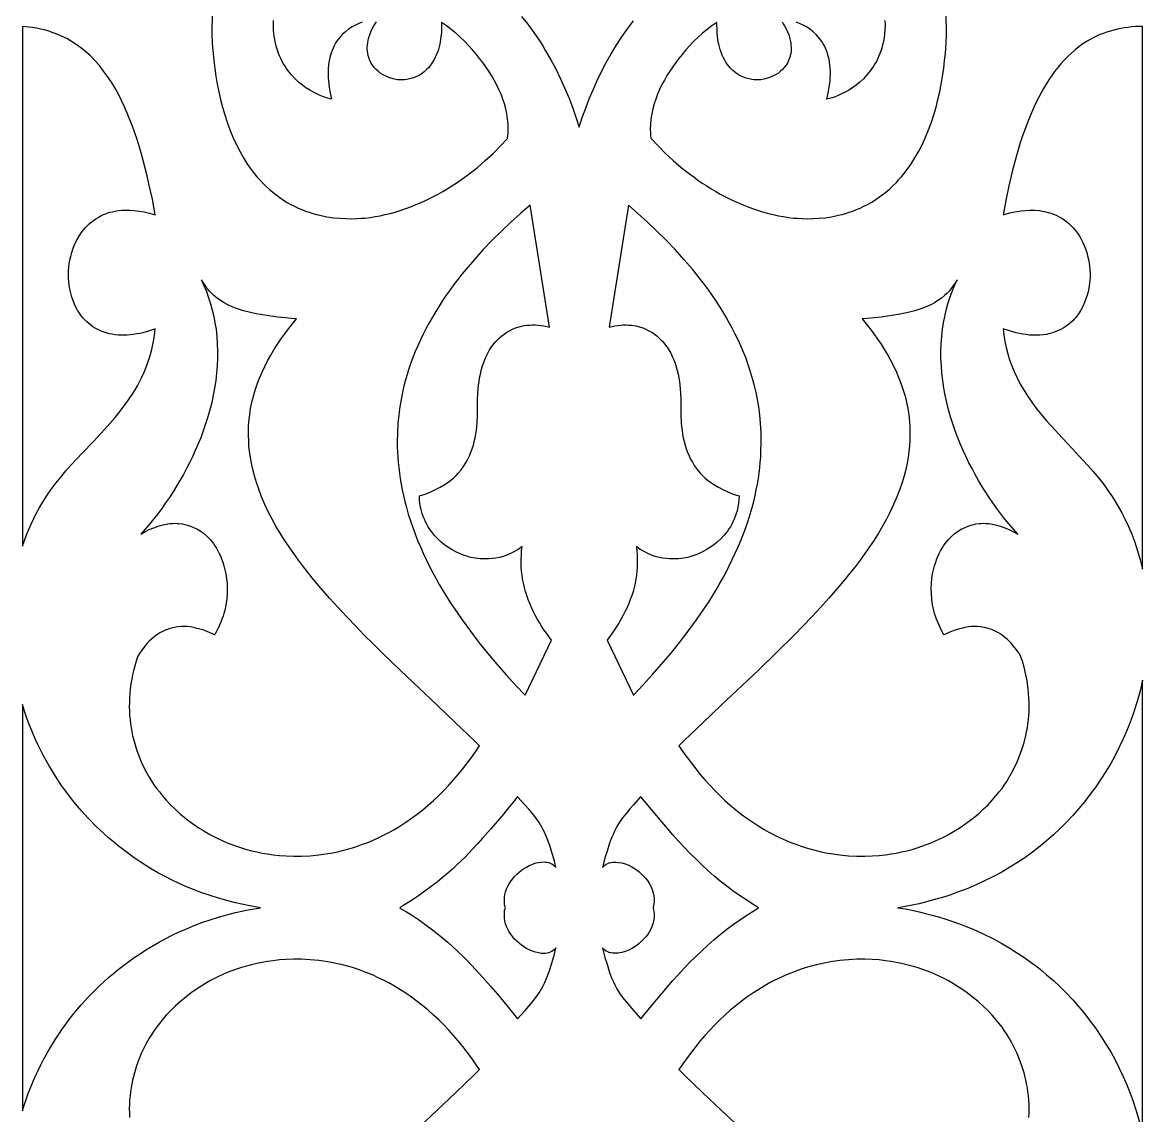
# Model space of a CAD drawing. Extents: x -395 to 395, y -1225 to 1225.
# Drawn here: x 145 to 265, y -365.8 to -248.6 of the extents above; entities that cross this region are included whole.
import ezdxf

# ---------------------------------------------------------------- set-up
doc = ezdxf.new("R2010")
doc.units = 0
doc.layers.add('LAYER_1', color=18, linetype='CONTINUOUS')

msp = doc.modelspace()

# ---------------------------------------------------------------- linework, layer by layer
at = {"layer": 'LAYER_1'}
for points in [[(165.34, -247.73), (165.31, -249.71), (165.31, -250.03), (165.34, -250.77), (165.38, -251.31), (165.44, -251.96), (165.51, -252.71), (165.62, -253.56), (165.73, -254.39), (165.87, -255.22), (166.04, -256.05), (166.22, -256.87), (166.43, -257.7), (166.67, -258.52), (166.93, -259.32), (167.22, -260.12), (167.54, -260.9), (167.9, -261.67), (168.28, -262.42), (168.69, -263.14), (169.13, -263.84), (169.61, -264.51), (169.87, -264.84), (170.13, -265.15), (170.4, -265.46), (170.68, -265.76), (171.05, -266.13), (171.43, -266.48), (171.81, -266.81), (172.2, -267.11), (172.59, -267.39), (172.98, -267.66), (173.37, -267.9), (173.77, -268.12), (174.16, -268.32), (174.55, -268.51), (174.95, -268.68), (175.34, -268.83), (175.73, -268.97), (176.12, -269.09), (176.5, -269.2), (176.87, -269.29), (177.61, -269.44), (178.32, -269.55), (179, -269.61), (179.64, -269.65), (180.24, -269.66), (180.79, -269.64), (181.28, -269.61), (181.71, -269.58), (182.25, -269.51), (182.79, -269.43), (183.32, -269.33), (183.86, -269.22), (184.39, -269.09), (184.92, -268.94), (185.45, -268.78), (185.97, -268.61), (186.5, -268.42), (187.01, -268.22), (187.53, -268), (188.04, -267.77), (188.54, -267.53), (189.04, -267.27), (189.54, -267.01), (190.03, -266.73), (190.52, -266.44), (190.99, -266.14), (191.47, -265.83), (191.94, -265.51), (192.85, -264.85), (193.74, -264.15), (194.59, -263.41), (195.42, -262.65), (196.21, -261.86), (196.96, -261.05), (196.98, -260.98), (197, -260.78), (197.03, -260.48), (197.04, -260.06), (197.03, -259.51), (196.98, -258.97), (196.9, -258.43), (196.78, -257.89), (196.64, -257.36), (196.46, -256.83), (196.27, -256.31), (196.04, -255.8), (195.8, -255.29), (195.53, -254.8), (195.25, -254.31), (194.95, -253.83), (194.64, -253.37), (194.32, -252.91), (193.98, -252.48), (193.64, -252.05), (193.23, -251.57), (192.8, -251.1), (192.36, -250.64), (191.9, -250.2), (191.43, -249.78), (190.94, -249.37), (190.43, -249), (189.91, -248.64), (189.89, -249.3), (189.88, -249.71), (189.84, -250.18), (189.77, -250.69), (189.72, -250.96), (189.65, -251.24), (189.56, -251.52), (189.46, -251.82), (189.34, -252.12), (189.19, -252.43), (189.06, -252.67), (188.93, -252.89), (188.79, -253.1), (188.65, -253.29), (188.5, -253.47), (188.34, -253.63), (188.03, -253.91), (187.71, -254.15), (187.39, -254.34), (187.07, -254.48), (186.75, -254.59), (186.46, -254.67), (186.18, -254.73), (185.92, -254.76), (185.7, -254.77), (185.36, -254.77), (185.19, -254.76), (184.87, -254.7), (184.48, -254.6), (184.26, -254.52), (184.03, -254.43), (183.79, -254.32), (183.56, -254.19), (183.33, -254.04), (183.1, -253.86), (182.88, -253.66), (182.68, -253.44), (182.49, -253.19), (182.33, -252.91), (182.18, -252.61), (182.07, -252.27), (182.04, -252.17), (182, -251.97), (181.96, -251.66), (181.95, -251.47), (181.95, -251.26), (181.97, -251.04), (182, -250.79), (182.05, -250.52), (182.12, -250.24), (182.21, -249.94), (182.33, -249.63), (182.48, -249.3), (182.66, -248.97), (182.92, -248.57)], [(198.47, -247.99), (199.13, -248.81), (199.78, -249.7), (200.42, -250.64), (200.74, -251.14), (201.05, -251.66), (201.6, -252.62), (202.13, -253.61), (202.62, -254.61), (203.08, -255.63), (203.52, -256.67), (203.92, -257.71), (204.3, -258.77), (204.65, -259.83), (204.65, -259.83), (204.98, -258.82), (205.34, -257.82), (205.73, -256.82), (206.14, -255.83), (206.58, -254.85), (207.05, -253.88), (207.55, -252.93), (208.07, -251.99), (208.62, -251.08), (209.21, -250.18), (209.82, -249.31), (210.45, -248.46)], [(226.38, -248.57), (226.51, -248.77), (226.64, -248.97), (226.82, -249.3), (226.97, -249.63), (227.09, -249.94), (227.19, -250.24), (227.26, -250.52), (227.3, -250.79), (227.33, -251.04), (227.35, -251.26), (227.34, -251.66), (227.31, -251.97), (227.26, -252.17), (227.24, -252.27), (227.12, -252.61), (226.98, -252.91), (226.81, -253.19), (226.62, -253.44), (226.42, -253.66), (226.2, -253.86), (225.98, -254.04), (225.74, -254.19), (225.51, -254.32), (225.28, -254.43), (225.05, -254.52), (224.83, -254.6), (224.43, -254.7), (224.11, -254.76), (223.95, -254.77), (223.61, -254.77), (223.38, -254.76), (223.13, -254.73), (222.85, -254.67), (222.55, -254.59), (222.24, -254.48), (221.92, -254.34), (221.59, -254.15), (221.27, -253.91), (221.11, -253.78), (220.96, -253.63), (220.81, -253.47), (220.66, -253.29), (220.51, -253.1), (220.37, -252.89), (220.24, -252.67), (220.11, -252.43), (219.97, -252.12), (219.84, -251.82), (219.74, -251.52), (219.66, -251.24), (219.59, -250.96), (219.53, -250.69), (219.46, -250.18), (219.42, -249.71), (219.41, -249.3), (219.4, -248.94), (219.39, -248.64), (218.87, -249), (218.36, -249.37), (217.87, -249.78), (217.4, -250.2), (216.94, -250.64), (216.5, -251.1), (216.07, -251.57), (215.66, -252.05), (215.32, -252.48), (214.99, -252.91), (214.66, -253.37), (214.35, -253.83), (214.05, -254.31), (213.77, -254.8), (213.51, -255.29), (213.26, -255.8), (213.04, -256.31), (212.84, -256.83), (212.67, -257.36), (212.52, -257.89), (212.41, -258.43), (212.32, -258.97), (212.28, -259.51), (212.26, -260.06), (212.28, -260.48), (212.3, -260.78), (212.32, -260.98), (212.34, -261.05), (213.1, -261.86), (213.89, -262.65), (214.71, -263.41), (215.57, -264.15), (216.45, -264.85), (216.91, -265.18), (217.37, -265.51), (217.83, -265.83), (218.31, -266.14), (218.79, -266.44), (219.27, -266.73), (219.76, -267.01), (220.26, -267.27), (220.76, -267.53), (221.27, -267.77), (221.78, -268), (222.29, -268.22), (222.81, -268.42), (223.33, -268.61), (223.85, -268.78), (224.38, -268.94), (224.91, -269.09), (225.44, -269.22), (225.98, -269.33), (226.52, -269.43), (227.05, -269.51), (227.59, -269.58), (228.02, -269.61), (228.52, -269.64), (229.06, -269.66), (229.66, -269.65), (230.3, -269.61), (230.98, -269.55), (231.69, -269.44), (232.43, -269.29), (232.81, -269.2), (233.19, -269.09), (233.57, -268.97), (233.96, -268.83), (234.35, -268.68), (234.75, -268.51), (235.14, -268.32), (235.54, -268.12), (235.93, -267.9), (236.33, -267.66), (236.72, -267.39), (237.11, -267.11), (237.49, -266.81), (237.88, -266.48), (238.25, -266.13), (238.63, -265.76), (238.9, -265.46), (239.17, -265.15), (239.44, -264.84), (239.69, -264.51), (240.17, -263.84), (240.61, -263.14), (241.03, -262.42), (241.41, -261.67), (241.76, -260.9), (242.08, -260.12), (242.37, -259.32), (242.63, -258.52), (242.87, -257.7), (243.08, -256.87), (243.27, -256.05), (243.43, -255.22), (243.57, -254.39), (243.69, -253.56), (243.79, -252.71), (243.87, -251.96), (243.96, -250.77), (243.99, -250.03), (243.99, -249.71), (243.96, -247.73)], [(181.41, -248.59), (181.05, -248.73), (180.68, -248.91), (180.31, -249.11), (179.95, -249.35), (179.6, -249.62), (179.26, -249.93), (179.1, -250.1), (178.95, -250.29), (178.8, -250.48), (178.66, -250.68), (178.52, -250.9), (178.4, -251.13), (178.28, -251.37), (178.17, -251.62), (178.06, -251.93), (177.97, -252.24), (177.9, -252.56), (177.84, -252.89), (177.79, -253.21), (177.76, -253.54), (177.75, -253.88), (177.75, -254.21), (177.76, -254.55), (177.78, -254.88), (177.86, -255.55), (177.97, -256.21), (178.12, -256.86), (177.57, -256.69), (177.25, -256.58), (176.91, -256.45), (176.54, -256.28), (176.17, -256.1), (175.78, -255.88), (175.38, -255.62), (174.99, -255.34), (174.59, -255.02), (174.21, -254.66), (173.83, -254.25), (173.47, -253.81), (173.3, -253.57), (173.14, -253.32), (172.98, -253.06), (172.83, -252.79), (172.68, -252.5), (172.55, -252.2), (172.45, -251.96), (172.35, -251.69), (172.25, -251.38), (172.15, -251.03), (172.07, -250.66), (172, -250.26), (171.94, -249.83), (171.9, -249.38), (171.89, -248.91), (171.91, -248.42)], [(237.39, -248.42), (237.41, -248.91), (237.4, -249.38), (237.36, -249.83), (237.31, -250.26), (237.23, -250.66), (237.15, -251.03), (237.05, -251.38), (236.95, -251.69), (236.76, -252.2), (236.62, -252.5), (236.48, -252.79), (236.32, -253.06), (236.16, -253.32), (235.83, -253.81), (235.47, -254.25), (235.1, -254.66), (234.71, -255.02), (234.32, -255.34), (233.92, -255.62), (233.53, -255.88), (233.14, -256.1), (232.76, -256.28), (232.4, -256.45), (232.05, -256.58), (231.73, -256.69), (231.18, -256.86), (231.33, -256.21), (231.44, -255.55), (231.52, -254.88), (231.54, -254.55), (231.55, -254.21), (231.55, -253.88), (231.54, -253.54), (231.51, -253.21), (231.47, -252.89), (231.41, -252.56), (231.33, -252.24), (231.24, -251.93), (231.13, -251.62), (231.02, -251.37), (230.91, -251.13), (230.78, -250.9), (230.65, -250.68), (230.5, -250.48), (230.36, -250.29), (230.04, -249.93), (229.7, -249.62), (229.35, -249.35), (228.99, -249.11), (228.63, -248.91), (228.26, -248.73), (227.9, -248.59)], [(265, -367.88), (265, -343.49), (265, -319.11), (264.73, -320.25), (264.42, -321.38), (264.07, -322.5), (263.88, -323.05), (263.68, -323.6), (263.32, -324.51), (262.93, -325.41), (262.5, -326.3), (262.05, -327.18), (261.58, -328.04), (261.07, -328.89), (260.54, -329.72), (259.98, -330.54), (259.4, -331.33), (258.8, -332.11), (258.17, -332.87), (257.52, -333.61), (256.85, -334.32), (256.16, -335.01), (255.45, -335.68), (254.72, -336.32), (254.23, -336.73), (253.67, -337.17), (253.05, -337.64), (252.37, -338.13), (251.61, -338.64), (250.79, -339.15), (249.91, -339.67), (248.95, -340.18), (247.93, -340.69), (247.39, -340.94), (246.84, -341.18), (246.27, -341.42), (245.68, -341.65), (245.07, -341.88), (244.44, -342.1), (243.8, -342.31), (243.14, -342.51), (242.46, -342.7), (241.76, -342.89), (241.05, -343.06), (240.31, -343.21), (239.56, -343.36), (238.79, -343.49), (239.56, -343.63), (240.31, -343.77), (241.05, -343.93), (241.76, -344.1), (242.46, -344.28), (243.14, -344.47), (243.8, -344.68), (244.44, -344.89), (245.07, -345.11), (245.68, -345.33), (246.27, -345.56), (246.84, -345.8), (247.93, -346.29), (248.95, -346.8), (249.91, -347.32), (250.79, -347.83), (251.61, -348.35), (252.37, -348.85), (253.05, -349.35), (253.67, -349.81), (254.23, -350.26), (254.72, -350.67), (255.45, -351.31), (256.16, -351.97), (256.85, -352.66), (257.52, -353.38), (258.17, -354.11), (258.8, -354.87), (259.4, -355.65), (259.98, -356.45), (260.54, -357.27), (261.07, -358.1), (261.58, -358.95), (262.05, -359.81), (262.5, -360.69), (262.93, -361.58), (263.32, -362.47), (263.68, -363.38), (263.88, -363.93), (264.07, -364.49), (264.42, -365.61), (264.73, -366.74)], [(185.5, -368.91), (189.44, -365.18), (191.41, -363.32), (193.36, -361.44), (193.98, -360.84), (193.55, -360.21), (193.1, -359.59), (192.65, -358.97), (192.17, -358.37), (191.69, -357.77), (191.19, -357.19), (190.67, -356.62), (190.14, -356.06), (189.6, -355.52), (189.04, -355), (188.47, -354.49), (187.89, -354), (187.29, -353.53), (186.68, -353.08), (186.06, -352.64), (185.42, -352.24), (184.85, -351.89), (184.27, -351.56), (183.69, -351.26), (183.12, -350.99), (182.56, -350.73), (182, -350.5), (181.44, -350.28), (180.89, -350.09), (180.35, -349.91), (179.81, -349.76), (179.28, -349.62), (178.76, -349.5), (178.24, -349.39), (177.73, -349.3), (177.24, -349.22), (176.75, -349.16), (175.81, -349.07), (174.91, -349.02), (174.06, -349.01), (173.27, -349.04), (172.53, -349.09), (171.85, -349.17), (171.24, -349.25), (170.7, -349.35), (170.11, -349.47), (169.55, -349.6), (169, -349.75), (168.47, -349.91), (167.95, -350.08), (167.44, -350.26), (166.95, -350.45), (166.48, -350.66), (166.02, -350.87), (165.58, -351.09), (165.15, -351.31), (164.73, -351.54), (163.95, -352.03), (163.22, -352.52), (162.55, -353.03), (161.93, -353.54), (161.37, -354.04), (160.87, -354.54), (160.41, -355.02), (160.01, -355.47), (159.67, -355.9), (159.37, -356.29), (159.12, -356.64), (158.86, -357.03), (158.58, -357.48), (158.3, -357.98), (158.02, -358.53), (157.74, -359.12), (157.47, -359.76), (157.22, -360.45), (157, -361.19), (156.8, -361.96), (156.72, -362.37), (156.65, -362.78), (156.58, -363.21), (156.53, -363.64), (156.49, -364.09), (156.47, -364.54), (156.45, -365.01), (156.46, -365.48), (156.48, -365.97)], [(252.83, -365.97), (252.85, -365.48), (252.85, -365.01), (252.84, -364.54), (252.81, -364.09), (252.77, -363.64), (252.72, -363.21), (252.66, -362.78), (252.58, -362.37), (252.5, -361.96), (252.31, -361.19), (252.08, -360.45), (251.83, -359.76), (251.57, -359.12), (251.29, -358.53), (251, -357.98), (250.72, -357.48), (250.44, -357.03), (250.18, -356.64), (249.94, -356.29), (249.64, -355.9), (249.29, -355.47), (248.89, -355.02), (248.44, -354.54), (247.93, -354.04), (247.37, -353.54), (246.75, -353.03), (246.08, -352.52), (245.35, -352.03), (244.97, -351.78), (244.57, -351.54), (244.15, -351.31), (243.73, -351.09), (243.28, -350.87), (242.82, -350.66), (242.35, -350.45), (241.86, -350.26), (241.36, -350.08), (240.84, -349.91), (240.3, -349.75), (239.75, -349.6), (239.19, -349.47), (238.61, -349.35), (238.07, -349.25), (237.45, -349.17), (236.78, -349.09), (236.04, -349.04), (235.24, -349.01), (234.39, -349.02), (233.49, -349.07), (232.55, -349.16), (232.07, -349.22), (231.57, -349.3), (231.06, -349.39), (230.55, -349.5), (230.03, -349.62), (229.49, -349.76), (228.96, -349.91), (228.41, -350.09), (227.86, -350.28), (227.31, -350.5), (226.74, -350.73), (226.18, -350.99), (225.61, -351.26), (225.04, -351.56), (224.46, -351.89), (223.88, -352.24), (223.24, -352.64), (222.62, -353.08), (222.01, -353.53), (221.42, -354), (220.83, -354.49), (220.26, -355), (219.71, -355.52), (219.16, -356.06), (218.63, -356.62), (218.12, -357.19), (217.62, -357.77), (217.13, -358.37), (216.66, -358.97), (216.2, -359.59), (215.76, -360.21), (215.33, -360.84), (215.94, -361.44), (217.89, -363.32), (219.86, -365.18), (221.84, -367.05)]]:
    msp.add_lwpolyline(points, dxfattribs=at)
for points in [[(145.21, -304.15), (145.44, -303.55), (145.68, -302.96), (145.93, -302.38), (146.21, -301.8), (146.49, -301.24), (146.79, -300.68), (147.11, -300.13), (147.57, -299.4), (148.06, -298.7), (148.57, -298.01), (149.11, -297.34), (149.67, -296.68), (150.24, -296.04), (151.41, -294.77), (152.6, -293.52), (153.78, -292.25), (154.36, -291.61), (154.92, -290.95), (155.46, -290.28), (155.99, -289.6), (156.38, -289.05), (156.83, -288.38), (157.07, -287.99), (157.32, -287.57), (157.56, -287.12), (157.81, -286.63), (158.04, -286.11), (158.27, -285.55), (158.48, -284.96), (158.68, -284.33), (158.86, -283.66), (159.01, -282.96), (159.14, -282.22), (159.24, -281.45), (159.04, -281.52), (158.52, -281.7), (157.89, -281.88), (157.57, -281.95), (157.24, -282.01), (156.91, -282.06), (156.58, -282.1), (156.24, -282.13), (155.91, -282.14), (155.58, -282.14), (155.25, -282.12), (154.92, -282.09), (154.6, -282.04), (154.28, -281.98), (153.96, -281.89), (153.66, -281.79), (153.36, -281.67), (153.07, -281.53), (152.81, -281.38), (152.56, -281.23), (152.32, -281.06), (152.1, -280.88), (151.89, -280.69), (151.69, -280.5), (151.51, -280.3), (151.34, -280.09), (151.19, -279.88), (150.91, -279.44), (150.67, -278.99), (150.47, -278.53), (150.31, -278.08), (150.19, -277.63), (150.09, -277.2), (150.02, -276.78), (149.97, -276.4), (149.94, -276.04), (149.93, -275.46), (149.94, -275.18), (149.97, -274.86), (150.02, -274.5), (150.08, -274.11), (150.18, -273.7), (150.29, -273.26), (150.44, -272.81), (150.63, -272.36), (150.85, -271.9), (151.11, -271.45), (151.25, -271.23), (151.41, -271.02), (151.58, -270.8), (151.76, -270.6), (151.96, -270.39), (152.16, -270.2), (152.38, -270.01), (152.61, -269.84), (152.86, -269.67), (153.12, -269.51), (153.4, -269.36), (153.69, -269.22), (153.84, -269.16), (154.16, -269.04), (154.38, -268.97), (154.64, -268.91), (154.94, -268.85), (155.27, -268.79), (155.65, -268.75), (156.06, -268.73), (156.5, -268.74), (156.98, -268.77), (157.5, -268.83), (158.05, -268.93), (158.63, -269.07), (159.24, -269.25), (159.24, -269.25), (158.92, -267.57), (158.56, -265.9), (158.37, -265.07), (158.16, -264.24), (157.94, -263.41), (157.71, -262.59), (157.5, -261.88), (157.28, -261.17), (157.04, -260.46), (156.79, -259.75), (156.52, -259.05), (156.24, -258.35), (155.94, -257.66), (155.62, -256.99), (155.28, -256.32), (154.92, -255.67), (154.54, -255.04), (154.13, -254.42), (153.7, -253.83), (153.25, -253.25), (152.76, -252.71), (152.25, -252.18), (151.76, -251.73), (151.27, -251.33), (150.77, -250.97), (150.27, -250.65), (149.77, -250.36), (149.27, -250.12), (148.79, -249.9), (148.3, -249.72), (147.83, -249.56), (147.37, -249.43), (146.93, -249.33), (146.5, -249.24), (146.09, -249.17), (145.7, -249.13), (145, -249.07), (145, -304.75)], [(265, -249.04), (264.61, -249.05), (264.23, -249.07), (263.84, -249.1), (263.45, -249.15), (263.06, -249.2), (262.68, -249.27), (262.3, -249.35), (261.91, -249.44), (261.54, -249.54), (261.16, -249.66), (260.79, -249.79), (260.43, -249.93), (260.07, -250.09), (259.72, -250.26), (259.38, -250.44), (259.05, -250.63), (258.61, -250.92), (258.18, -251.22), (257.77, -251.55), (257.37, -251.9), (256.98, -252.27), (256.61, -252.65), (256.25, -253.05), (255.91, -253.46), (255.58, -253.89), (255.26, -254.32), (254.96, -254.77), (254.67, -255.23), (254.39, -255.69), (254.13, -256.16), (253.87, -256.63), (253.64, -257.11), (253.3, -257.82), (252.99, -258.55), (252.69, -259.28), (252.41, -260.02), (252.15, -260.77), (251.9, -261.52), (251.67, -262.28), (251.45, -263.04), (251.24, -263.81), (251.04, -264.58), (250.68, -266.13), (250.36, -267.69), (250.07, -269.25), (250.17, -269.22), (250.77, -269.04), (251.13, -268.96), (251.54, -268.88), (251.97, -268.81), (252.44, -268.76), (252.93, -268.74), (253.44, -268.74), (253.96, -268.79), (254.22, -268.83), (254.49, -268.87), (254.75, -268.94), (255.02, -269.01), (255.29, -269.1), (255.55, -269.2), (255.82, -269.32), (256.08, -269.45), (256.34, -269.6), (256.59, -269.77), (256.84, -269.96), (257.09, -270.16), (257.33, -270.39), (257.56, -270.63), (257.8, -270.91), (258.02, -271.21), (258.23, -271.52), (258.42, -271.85), (258.59, -272.19), (258.75, -272.54), (258.88, -272.9), (259.01, -273.26), (259.11, -273.63), (259.2, -274.01), (259.27, -274.39), (259.32, -274.77), (259.35, -275.15), (259.37, -275.53), (259.37, -275.91), (259.35, -276.28), (259.29, -276.82), (259.23, -277.14), (259.16, -277.49), (259.06, -277.86), (258.93, -278.25), (258.78, -278.64), (258.6, -279.05), (258.38, -279.45), (258.13, -279.84), (257.84, -280.23), (257.68, -280.41), (257.51, -280.59), (257.33, -280.77), (257.13, -280.93), (256.93, -281.09), (256.71, -281.25), (256.49, -281.39), (256.24, -281.52), (255.99, -281.65), (255.72, -281.76), (255.39, -281.88), (255.05, -281.97), (254.7, -282.05), (254.34, -282.1), (253.99, -282.13), (253.62, -282.14), (253.26, -282.14), (252.9, -282.12), (252.53, -282.08), (252.17, -282.03), (251.81, -281.96), (251.45, -281.88), (251.09, -281.79), (250.74, -281.68), (250.07, -281.45), (250.06, -281.45), (250.15, -282.12), (250.26, -282.79), (250.4, -283.46), (250.57, -284.12), (250.76, -284.77), (250.99, -285.41), (251.24, -286.04), (251.52, -286.65), (251.89, -287.37), (252.3, -288.07), (252.73, -288.76), (253.2, -289.42), (253.68, -290.07), (254.19, -290.7), (254.72, -291.32), (255.26, -291.93), (256.37, -293.14), (257.49, -294.33), (258.61, -295.52), (259.16, -296.13), (259.7, -296.74), (260.28, -297.43), (260.6, -297.83), (260.94, -298.28), (261.29, -298.77), (261.66, -299.3), (262.03, -299.88), (262.4, -300.5), (262.77, -301.17), (263.13, -301.89), (263.49, -302.65), (263.83, -303.47), (264.16, -304.33), (264.46, -305.24), (264.75, -306.2), (265, -307.22)], [(201.67, -314.81), (201.13, -314.08), (200.87, -313.71), (200.62, -313.32), (200.38, -312.93), (200.15, -312.54), (199.93, -312.14), (199.73, -311.73), (199.53, -311.31), (199.35, -310.89), (199.18, -310.47), (199.03, -310.04), (198.89, -309.6), (198.77, -309.17), (198.67, -308.72), (198.58, -308.28), (198.52, -307.85), (198.47, -307.41), (198.44, -306.98), (198.43, -306.54), (198.43, -306.1), (198.45, -305.67), (198.48, -305.23), (198.53, -304.8), (198.12, -305.09), (197.71, -305.33), (197.3, -305.54), (196.9, -305.71), (196.5, -305.84), (196.11, -305.95), (195.72, -306.03), (195.35, -306.08), (194.99, -306.11), (194.65, -306.12), (194.33, -306.12), (194.03, -306.1), (193.49, -306.04), (193.05, -305.95), (192.79, -305.88), (192.49, -305.79), (192.16, -305.67), (191.81, -305.53), (191.44, -305.35), (191.05, -305.14), (190.65, -304.9), (190.26, -304.63), (189.87, -304.31), (189.49, -303.96), (189.12, -303.57), (188.95, -303.36), (188.78, -303.14), (188.62, -302.9), (188.47, -302.66), (188.32, -302.4), (188.18, -302.14), (188.06, -301.86), (187.94, -301.57), (187.84, -301.26), (187.75, -300.95), (187.66, -300.56), (187.59, -300.16), (187.55, -299.77), (187.53, -299.37), (188.16, -299.16), (188.74, -298.94), (189.27, -298.69), (189.74, -298.44), (190.17, -298.18), (190.56, -297.92), (190.9, -297.66), (191.2, -297.41), (191.46, -297.16), (191.69, -296.93), (192.03, -296.53), (192.23, -296.24), (192.33, -296.1), (192.54, -295.76), (192.73, -295.41), (192.9, -295.06), (193.05, -294.69), (193.19, -294.31), (193.31, -293.93), (193.41, -293.53), (193.5, -293.14), (193.58, -292.74), (193.64, -292.33), (193.69, -291.93), (193.72, -291.52), (193.76, -290.71), (193.76, -289.9), (193.76, -289.11), (193.79, -288.3), (193.86, -287.5), (193.92, -287.09), (193.98, -286.7), (194.06, -286.3), (194.15, -285.91), (194.26, -285.53), (194.38, -285.15), (194.52, -284.78), (194.68, -284.42), (194.86, -284.06), (195.05, -283.72), (195.26, -283.4), (195.54, -283.03), (195.71, -282.83), (195.9, -282.62), (196.12, -282.42), (196.35, -282.22), (196.6, -282.02), (196.88, -281.83), (197.18, -281.66), (197.5, -281.49), (197.84, -281.35), (198.21, -281.23), (198.6, -281.14), (199.02, -281.08), (199.32, -281.05), (199.63, -281.04), (199.94, -281.04), (200.24, -281.06), (200.55, -281.1), (200.85, -281.14), (201.45, -281.27), (199.4, -268.2), (198.36, -269.09), (197.34, -270.02), (196.33, -270.98), (195.34, -271.96), (194.37, -272.97), (193.43, -274.01), (192.53, -275.07), (192.08, -275.61), (191.65, -276.16), (191.23, -276.72), (190.82, -277.28), (190.41, -277.85), (190.02, -278.43), (189.64, -279.01), (189.28, -279.6), (188.92, -280.19), (188.58, -280.8), (188.25, -281.4), (187.93, -282.02), (187.63, -282.64), (187.35, -283.27), (187.08, -283.9), (186.83, -284.54), (186.59, -285.19), (186.37, -285.84), (186.21, -286.35), (186.04, -286.93), (185.87, -287.57), (185.71, -288.27), (185.56, -289.02), (185.43, -289.83), (185.31, -290.69), (185.23, -291.61), (185.17, -292.58), (185.15, -293.59), (185.16, -294.12), (185.18, -294.65), (185.21, -295.2), (185.25, -295.76), (185.31, -296.33), (185.38, -296.91), (185.47, -297.5), (185.57, -298.1), (185.68, -298.71), (185.82, -299.33), (185.97, -299.96), (186.14, -300.6), (186.34, -301.32), (186.57, -302.03), (186.81, -302.74), (187.07, -303.44), (187.34, -304.13), (187.63, -304.82), (187.93, -305.5), (188.25, -306.18), (188.58, -306.85), (188.93, -307.52), (189.28, -308.18), (189.65, -308.84), (190.03, -309.49), (190.42, -310.13), (190.83, -310.77), (191.24, -311.4), (192.1, -312.65), (192.99, -313.87), (193.91, -315.07), (194.86, -316.25), (195.83, -317.4), (196.82, -318.53), (197.83, -319.63), (198.85, -320.71)], [(211.47, -319.63), (212.48, -318.53), (213.47, -317.4), (214.45, -316.25), (215.4, -315.07), (216.32, -313.87), (217.21, -312.65), (218.06, -311.4), (218.48, -310.77), (218.88, -310.13), (219.27, -309.49), (219.65, -308.84), (220.02, -308.18), (220.38, -307.52), (220.72, -306.85), (221.05, -306.18), (221.37, -305.5), (221.67, -304.82), (221.96, -304.13), (222.23, -303.44), (222.49, -302.74), (222.73, -302.03), (222.96, -301.32), (223.17, -300.6), (223.34, -299.96), (223.49, -299.33), (223.62, -298.71), (223.74, -298.1), (223.84, -297.5), (223.92, -296.91), (223.99, -296.33), (224.05, -295.76), (224.09, -295.2), (224.12, -294.65), (224.15, -293.59), (224.13, -292.58), (224.08, -291.61), (223.99, -290.69), (223.88, -289.83), (223.74, -289.02), (223.59, -288.27), (223.43, -287.57), (223.26, -286.93), (222.94, -285.84), (222.72, -285.19), (222.48, -284.54), (222.22, -283.9), (221.95, -283.27), (221.67, -282.64), (221.37, -282.02), (221.05, -281.4), (220.72, -280.8), (220.38, -280.19), (220.03, -279.6), (219.66, -279.01), (219.28, -278.43), (218.89, -277.85), (218.49, -277.28), (218.07, -276.72), (217.65, -276.16), (216.78, -275.07), (215.87, -274.01), (214.93, -272.97), (213.96, -271.96), (212.97, -270.98), (211.97, -270.02), (210.94, -269.09), (209.91, -268.2), (207.85, -281.27), (208.15, -281.2), (208.45, -281.14), (208.75, -281.1), (209.06, -281.06), (209.37, -281.04), (209.67, -281.04), (209.98, -281.05), (210.29, -281.08), (210.7, -281.14), (211.09, -281.23), (211.46, -281.35), (211.8, -281.49), (212.12, -281.66), (212.42, -281.83), (212.7, -282.02), (212.95, -282.22), (213.19, -282.42), (213.4, -282.62), (213.59, -282.83), (213.76, -283.03), (214.05, -283.4), (214.25, -283.72), (214.45, -284.06), (214.62, -284.42), (214.78, -284.78), (214.92, -285.15), (215.04, -285.53), (215.15, -285.91), (215.24, -286.3), (215.32, -286.7), (215.39, -287.09), (215.44, -287.5), (215.51, -288.3), (215.54, -289.11), (215.54, -289.9), (215.54, -290.71), (215.58, -291.52), (215.62, -291.93), (215.66, -292.33), (215.73, -292.74), (215.8, -293.14), (215.89, -293.53), (216, -293.93), (216.12, -294.31), (216.25, -294.69), (216.41, -295.06), (216.58, -295.41), (216.77, -295.76), (216.98, -296.1), (217.07, -296.24), (217.28, -296.53), (217.43, -296.72), (217.62, -296.93), (217.84, -297.16), (218.1, -297.41), (218.4, -297.66), (218.74, -297.92), (219.13, -298.18), (219.56, -298.44), (220.04, -298.69), (220.57, -298.94), (221.14, -299.16), (221.77, -299.37), (221.75, -299.77), (221.71, -300.16), (221.65, -300.56), (221.56, -300.95), (221.46, -301.26), (221.36, -301.57), (221.24, -301.86), (221.12, -302.14), (220.98, -302.4), (220.84, -302.66), (220.68, -302.9), (220.52, -303.14), (220.18, -303.57), (219.81, -303.96), (219.43, -304.31), (219.04, -304.63), (218.65, -304.9), (218.25, -305.14), (217.87, -305.35), (217.49, -305.53), (217.14, -305.67), (216.81, -305.79), (216.51, -305.88), (216.25, -305.95), (215.82, -306.04), (215.56, -306.07), (215.28, -306.1), (214.97, -306.12), (214.65, -306.12), (214.31, -306.11), (213.95, -306.08), (213.58, -306.03), (213.2, -305.95), (212.8, -305.84), (212.4, -305.71), (212, -305.54), (211.59, -305.33), (211.18, -305.09), (210.77, -304.8), (210.82, -305.23), (210.85, -305.67), (210.87, -306.1), (210.87, -306.54), (210.86, -306.98), (210.83, -307.41), (210.78, -307.85), (210.72, -308.28), (210.63, -308.72), (210.53, -309.17), (210.41, -309.6), (210.27, -310.04), (210.12, -310.47), (209.95, -310.89), (209.77, -311.31), (209.58, -311.73), (209.37, -312.14), (209.15, -312.54), (208.92, -312.93), (208.68, -313.32), (208.17, -314.08), (207.63, -314.81), (210.45, -320.71)], [(174.91, -337.97), (175.81, -337.92), (176.75, -337.83), (177.24, -337.77), (177.73, -337.69), (178.24, -337.6), (178.76, -337.49), (179.28, -337.37), (179.81, -337.23), (180.35, -337.07), (180.89, -336.9), (181.44, -336.7), (182, -336.49), (182.56, -336.26), (183.12, -336), (183.69, -335.72), (184.27, -335.42), (184.85, -335.1), (185.42, -334.75), (186.06, -334.34), (186.68, -333.91), (187.29, -333.46), (187.89, -332.99), (188.47, -332.5), (189.04, -331.99), (189.6, -331.46), (190.14, -330.92), (190.67, -330.37), (191.19, -329.8), (191.69, -329.21), (192.17, -328.62), (192.65, -328.02), (193.1, -327.4), (193.55, -326.78), (193.98, -326.15), (193.36, -325.55), (191.41, -323.67), (189.44, -321.8), (187.46, -319.94), (185.5, -318.07), (183.54, -316.19), (182.58, -315.23), (181.62, -314.27), (180.67, -313.3), (179.74, -312.32), (178.82, -311.33), (177.91, -310.32), (176.76, -309), (176.2, -308.33), (175.65, -307.65), (175.11, -306.96), (174.57, -306.26), (174.06, -305.55), (173.56, -304.83), (173.07, -304.1), (172.61, -303.36), (172.16, -302.6), (171.74, -301.84), (171.34, -301.06), (170.97, -300.27), (170.63, -299.47), (170.31, -298.65), (170.07, -297.92), (169.85, -297.21), (169.68, -296.52), (169.53, -295.85), (169.42, -295.21), (169.33, -294.59), (169.27, -293.99), (169.24, -293.43), (169.22, -292.89), (169.22, -292.38), (169.23, -291.9), (169.26, -291.45), (169.35, -290.64), (169.45, -289.98), (169.58, -289.32), (169.75, -288.66), (169.94, -288.02), (170.16, -287.37), (170.4, -286.74), (170.67, -286.11), (170.96, -285.49), (171.27, -284.88), (171.6, -284.28), (171.95, -283.69), (172.32, -283.11), (172.7, -282.55), (173.1, -281.99), (173.51, -281.45), (173.93, -280.92), (174.36, -280.4), (173.79, -280.34), (173.17, -280.29), (172.31, -280.19), (171.41, -280.07), (170.5, -279.93), (170.04, -279.85), (169.59, -279.75), (169.14, -279.65), (168.7, -279.53), (168.26, -279.39), (167.83, -279.24), (167.41, -279.06), (167, -278.87), (166.61, -278.66), (166.23, -278.42), (165.86, -278.16), (165.51, -277.88), (165.24, -277.62), (165.01, -277.37), (164.81, -277.13), (164.64, -276.9), (164.37, -276.5), (164.17, -276.19), (164.45, -276.83), (164.71, -277.47), (164.94, -278.13), (165.15, -278.79), (165.34, -279.47), (165.49, -280.14), (165.63, -280.83), (165.74, -281.51), (165.83, -282.29), (165.88, -283.07), (165.91, -283.86), (165.9, -284.64), (165.87, -285.43), (165.8, -286.22), (165.71, -287.01), (165.59, -287.8), (165.45, -288.58), (165.28, -289.36), (165.09, -290.13), (164.87, -290.89), (164.63, -291.65), (164.38, -292.39), (164.1, -293.13), (163.8, -293.85), (163.52, -294.51), (163.22, -295.16), (162.9, -295.8), (162.58, -296.44), (162.24, -297.07), (161.88, -297.7), (161.51, -298.31), (161.14, -298.92), (160.74, -299.52), (160.34, -300.12), (159.92, -300.7), (159.49, -301.27), (159.05, -301.84), (158.6, -302.39), (158.14, -302.93), (157.67, -303.46), (157.67, -303.46), (158.12, -303.2), (158.59, -302.97), (159.07, -302.77), (159.56, -302.59), (160.06, -302.46), (160.57, -302.36), (160.83, -302.33), (161.08, -302.31), (161.34, -302.3), (161.59, -302.31), (161.77, -302.32), (162.15, -302.37), (162.4, -302.42), (162.68, -302.49), (162.99, -302.59), (163.32, -302.73), (163.67, -302.9), (164.03, -303.11), (164.39, -303.37), (164.75, -303.68), (164.93, -303.86), (165.11, -304.05), (165.28, -304.25), (165.46, -304.47), (165.62, -304.71), (165.78, -304.96), (165.94, -305.23), (166.09, -305.52), (166.21, -305.79), (166.34, -306.1), (166.47, -306.45), (166.59, -306.84), (166.7, -307.27), (166.79, -307.72), (166.87, -308.21), (166.92, -308.73), (166.94, -309.27), (166.93, -309.83), (166.89, -310.42), (166.8, -311.02), (166.67, -311.63), (166.59, -311.95), (166.49, -312.26), (166.38, -312.58), (166.26, -312.9), (166.12, -313.22), (165.96, -313.55), (165.7, -314.07), (165.62, -314.2), (165.58, -314.24), (165.42, -314.17), (165.04, -313.99), (164.76, -313.88), (164.42, -313.75), (164.02, -313.63), (163.56, -313.52), (163.37, -313.47), (162.96, -313.4), (162.69, -313.37), (162.38, -313.35), (162.03, -313.36), (161.65, -313.39), (161.25, -313.45), (160.83, -313.56), (160.4, -313.71), (160.17, -313.81), (159.95, -313.92), (159.72, -314.04), (159.5, -314.18), (159.27, -314.34), (159.04, -314.52), (158.82, -314.71), (158.59, -314.93), (158.37, -315.16), (158.15, -315.42), (157.79, -315.89), (157.54, -316.25), (157.34, -316.6), (157.18, -317.07), (157, -317.71), (156.9, -318.1), (156.81, -318.52), (156.72, -319), (156.63, -319.51), (156.56, -320.02), (156.51, -320.53), (156.48, -321.02), (156.46, -321.5), (156.45, -321.98), (156.47, -322.44), (156.49, -322.9), (156.53, -323.34), (156.58, -323.78), (156.65, -324.2), (156.72, -324.62), (156.8, -325.02), (157, -325.8), (157.22, -326.53), (157.47, -327.22), (157.74, -327.86), (158.02, -328.46), (158.3, -329.01), (158.58, -329.51), (158.86, -329.95), (159.12, -330.35), (159.37, -330.7), (159.67, -331.09), (160.01, -331.51), (160.41, -331.97), (160.87, -332.45), (161.37, -332.94), (161.93, -333.45), (162.55, -333.96), (163.22, -334.46), (163.95, -334.96), (164.33, -335.2), (164.73, -335.44), (165.15, -335.67), (165.58, -335.9), (166.02, -336.12), (166.48, -336.33), (166.95, -336.53), (167.44, -336.73), (167.95, -336.91), (168.47, -337.08), (169, -337.24), (169.55, -337.39), (170.11, -337.52), (170.7, -337.64), (171.24, -337.73), (171.85, -337.82), (172.53, -337.89), (173.27, -337.95), (174.06, -337.97)], [(236.04, -337.95), (236.78, -337.89), (237.45, -337.82), (238.07, -337.73), (238.61, -337.64), (239.19, -337.52), (239.75, -337.39), (240.3, -337.24), (240.84, -337.08), (241.36, -336.91), (241.86, -336.73), (242.35, -336.53), (242.82, -336.33), (243.28, -336.12), (243.73, -335.9), (244.15, -335.67), (244.57, -335.44), (245.35, -334.96), (246.08, -334.46), (246.75, -333.96), (247.37, -333.45), (247.93, -332.94), (248.44, -332.45), (248.89, -331.97), (249.29, -331.51), (249.64, -331.09), (249.94, -330.7), (250.18, -330.35), (250.44, -329.95), (250.72, -329.51), (251, -329.01), (251.29, -328.46), (251.57, -327.86), (251.83, -327.22), (252.08, -326.53), (252.31, -325.8), (252.5, -325.02), (252.58, -324.62), (252.66, -324.2), (252.72, -323.78), (252.77, -323.34), (252.81, -322.9), (252.84, -322.44), (252.85, -321.98), (252.85, -321.5), (252.83, -321.02), (252.79, -320.53), (252.74, -320.02), (252.67, -319.51), (252.59, -319), (252.5, -318.52), (252.31, -317.71), (252.12, -317.07), (251.96, -316.6), (251.91, -316.49), (251.77, -316.25), (251.52, -315.89), (251.15, -315.42), (250.93, -315.16), (250.71, -314.93), (250.49, -314.71), (250.26, -314.52), (250.03, -314.34), (249.81, -314.18), (249.58, -314.04), (249.35, -313.92), (249.13, -313.81), (248.91, -313.71), (248.47, -313.56), (248.05, -313.45), (247.65, -313.39), (247.27, -313.36), (246.93, -313.35), (246.62, -313.37), (246.34, -313.4), (245.94, -313.47), (245.75, -313.52), (245.28, -313.63), (244.88, -313.75), (244.54, -313.88), (244.26, -313.99), (243.88, -314.17), (243.72, -314.24), (243.69, -314.2), (243.61, -314.07), (243.34, -313.55), (243.19, -313.22), (243.05, -312.9), (242.92, -312.58), (242.81, -312.26), (242.72, -311.95), (242.63, -311.63), (242.5, -311.02), (242.41, -310.42), (242.37, -309.83), (242.36, -309.27), (242.39, -308.73), (242.44, -308.21), (242.51, -307.72), (242.61, -307.27), (242.72, -306.84), (242.84, -306.45), (242.96, -306.1), (243.09, -305.79), (243.21, -305.52), (243.36, -305.23), (243.52, -304.96), (243.68, -304.71), (243.85, -304.47), (244.02, -304.25), (244.19, -304.05), (244.55, -303.68), (244.91, -303.37), (245.27, -303.11), (245.63, -302.9), (245.98, -302.73), (246.31, -302.59), (246.62, -302.49), (246.9, -302.42), (247.15, -302.37), (247.53, -302.32), (247.71, -302.31), (247.96, -302.3), (248.22, -302.31), (248.48, -302.33), (248.73, -302.36), (249.24, -302.46), (249.74, -302.59), (250.23, -302.77), (250.71, -302.97), (251.18, -303.2), (251.63, -303.46), (251.64, -303.46), (251.16, -302.93), (250.7, -302.39), (250.25, -301.84), (249.81, -301.27), (249.38, -300.7), (248.96, -300.12), (248.56, -299.52), (248.17, -298.92), (247.79, -298.31), (247.42, -297.7), (247.07, -297.07), (246.73, -296.44), (246.4, -295.8), (246.09, -295.16), (245.78, -294.51), (245.5, -293.85), (245.2, -293.13), (244.93, -292.39), (244.67, -291.65), (244.43, -290.89), (244.22, -290.13), (244.02, -289.36), (243.86, -288.58), (243.71, -287.8), (243.59, -287.01), (243.5, -286.22), (243.44, -285.43), (243.4, -284.64), (243.4, -283.86), (243.42, -283.07), (243.48, -282.29), (243.57, -281.51), (243.67, -280.83), (243.81, -280.14), (243.97, -279.47), (244.15, -278.79), (244.36, -278.13), (244.6, -277.47), (244.85, -276.83), (245.13, -276.19), (244.94, -276.5), (244.67, -276.9), (244.5, -277.13), (244.3, -277.37), (244.06, -277.62), (243.79, -277.88), (243.44, -278.16), (243.08, -278.42), (242.7, -278.66), (242.3, -278.87), (241.89, -279.06), (241.47, -279.24), (241.04, -279.39), (240.6, -279.53), (240.16, -279.65), (239.71, -279.75), (238.8, -279.93), (237.89, -280.07), (237, -280.19), (235.51, -280.34), (235.11, -280.38), (234.95, -280.4), (235.38, -280.92), (235.8, -281.45), (236.2, -281.99), (236.6, -282.55), (236.98, -283.11), (237.35, -283.69), (237.7, -284.28), (238.03, -284.88), (238.34, -285.49), (238.63, -286.11), (238.9, -286.74), (239.15, -287.37), (239.36, -288.02), (239.56, -288.66), (239.72, -289.32), (239.85, -289.98), (239.96, -290.64), (240, -291.03), (240.04, -291.45), (240.07, -291.9), (240.08, -292.38), (240.08, -292.89), (240.07, -293.43), (240.03, -293.99), (239.97, -294.59), (239.88, -295.21), (239.77, -295.85), (239.63, -296.52), (239.45, -297.21), (239.24, -297.92), (238.99, -298.65), (238.67, -299.47), (238.33, -300.27), (237.96, -301.06), (237.56, -301.84), (237.14, -302.6), (236.7, -303.36), (236.23, -304.1), (235.75, -304.83), (235.25, -305.55), (234.73, -306.26), (234.2, -306.96), (233.65, -307.65), (233.1, -308.33), (232.54, -309), (231.4, -310.32), (230.49, -311.33), (229.56, -312.32), (228.63, -313.3), (227.68, -314.27), (225.76, -316.19), (223.81, -318.07), (219.86, -321.8), (217.89, -323.67), (215.94, -325.55), (215.33, -326.15), (215.76, -326.78), (216.2, -327.4), (216.66, -328.02), (217.13, -328.62), (217.62, -329.21), (218.12, -329.8), (218.63, -330.37), (219.16, -330.92), (219.71, -331.46), (220.26, -331.99), (220.83, -332.5), (221.42, -332.99), (222.01, -333.46), (222.62, -333.91), (223.24, -334.34), (223.88, -334.75), (224.46, -335.1), (225.04, -335.42), (225.61, -335.72), (226.18, -336), (226.74, -336.26), (227.31, -336.49), (227.86, -336.7), (228.41, -336.9), (228.96, -337.07), (229.49, -337.23), (230.03, -337.37), (230.55, -337.49), (231.06, -337.6), (231.57, -337.69), (232.07, -337.77), (232.55, -337.83), (233.49, -337.92), (234.39, -337.97), (235.24, -337.97)], [(145.2, -364.64), (145.41, -364.03), (145.63, -363.41), (145.87, -362.8), (146.12, -362.19), (146.38, -361.59), (146.66, -361), (146.94, -360.41), (147.24, -359.83), (147.55, -359.25), (147.87, -358.69), (148.21, -358.13), (148.55, -357.57), (148.91, -357.03), (149.27, -356.5), (149.65, -355.97), (150.13, -355.33), (150.69, -354.63), (151.34, -353.87), (152.06, -353.08), (152.87, -352.25), (153.31, -351.83), (153.76, -351.4), (154.24, -350.97), (154.75, -350.54), (155.27, -350.11), (155.82, -349.69), (156.39, -349.26), (156.98, -348.84), (157.6, -348.42), (158.24, -348.01), (158.9, -347.6), (159.59, -347.21), (160.3, -346.82), (161.04, -346.45), (161.8, -346.09), (162.58, -345.74), (163.4, -345.41), (164.23, -345.09), (165.1, -344.79), (165.99, -344.52), (166.9, -344.26), (167.84, -344.02), (168.51, -343.87), (169.17, -343.73), (170.51, -343.49), (169.17, -343.25), (168.51, -343.12), (167.84, -342.97), (166.9, -342.73), (165.99, -342.47), (165.1, -342.19), (164.23, -341.89), (163.4, -341.58), (162.58, -341.25), (161.8, -340.9), (161.04, -340.54), (160.3, -340.16), (159.59, -339.78), (158.9, -339.38), (158.24, -338.98), (157.6, -338.57), (156.98, -338.15), (156.39, -337.73), (155.82, -337.3), (155.27, -336.87), (154.75, -336.44), (154.24, -336.01), (153.76, -335.58), (153.31, -335.16), (152.87, -334.74), (152.06, -333.91), (151.34, -333.12), (150.69, -332.36), (150.13, -331.66), (149.65, -331.01), (149.27, -330.49), (148.91, -329.96), (148.55, -329.41), (148.21, -328.86), (147.87, -328.3), (147.55, -327.73), (147.24, -327.16), (146.94, -326.58), (146.66, -325.99), (146.38, -325.39), (146.12, -324.79), (145.87, -324.19), (145.63, -323.58), (145.41, -322.96), (145.2, -322.34), (145, -321.72), (145, -365.27)], [(198.04, -355.39), (198.85, -354.5), (199.25, -354.05), (199.64, -353.59), (200, -353.11), (200.35, -352.62), (200.66, -352.11), (200.8, -351.85), (200.93, -351.58), (201.19, -350.97), (201.49, -350.14), (201.65, -349.64), (201.82, -349.09), (201.99, -348.47), (202.16, -347.8), (202.02, -347.96), (201.86, -348.08), (201.71, -348.18), (201.54, -348.26), (201.38, -348.32), (201.21, -348.36), (201.05, -348.39), (200.88, -348.4), (200.56, -348.39), (200.27, -348.34), (199.84, -348.23), (199.56, -348.13), (199.27, -348.01), (198.99, -347.86), (198.72, -347.69), (198.46, -347.51), (198.2, -347.3), (197.96, -347.08), (197.73, -346.85), (197.52, -346.6), (197.32, -346.34), (197.15, -346.07), (196.99, -345.79), (196.86, -345.5), (196.76, -345.21), (196.69, -344.91), (196.64, -344.61), (196.63, -344.36), (196.63, -344.14), (196.66, -343.8), (196.71, -343.58), (196.74, -343.49), (196.71, -343.4), (196.66, -343.18), (196.64, -343.03), (196.63, -342.84), (196.63, -342.62), (196.64, -342.38), (196.69, -342.07), (196.76, -341.78), (196.86, -341.48), (196.99, -341.19), (197.15, -340.92), (197.32, -340.64), (197.52, -340.39), (197.73, -340.14), (197.96, -339.9), (198.2, -339.68), (198.46, -339.48), (198.72, -339.29), (198.99, -339.13), (199.27, -338.98), (199.56, -338.86), (199.84, -338.75), (200.03, -338.7), (200.27, -338.64), (200.56, -338.6), (200.88, -338.59), (201.05, -338.6), (201.21, -338.62), (201.38, -338.66), (201.54, -338.72), (201.71, -338.8), (201.86, -338.9), (202.02, -339.03), (202.16, -339.18), (201.99, -338.51), (201.82, -337.9), (201.65, -337.34), (201.49, -336.84), (201.19, -336.01), (200.93, -335.41), (200.8, -335.14), (200.66, -334.87), (200.35, -334.36), (200, -333.87), (199.64, -333.4), (199.25, -332.94), (198.85, -332.49), (198.04, -331.6), (198.04, -331.59), (197.74, -331.96), (197.03, -332.84), (196.52, -333.47), (195.9, -334.21), (195.16, -335.07), (194.3, -336.05), (193.78, -336.62), (193.16, -337.3), (192.42, -338.07), (191.55, -338.91), (191.07, -339.35), (190.56, -339.8), (190, -340.27), (189.42, -340.75), (188.79, -341.23), (188.12, -341.72), (187.42, -342.22), (186.67, -342.72), (185.76, -343.28), (185.52, -343.42), (185.45, -343.47), (185.43, -343.49), (185.52, -343.56), (185.76, -343.71), (186.15, -343.94), (186.67, -344.27), (187.42, -344.77), (188.12, -345.26), (188.79, -345.75), (189.42, -346.24), (190, -346.71), (190.56, -347.18), (191.07, -347.64), (191.55, -348.08), (192.42, -348.92), (193.16, -349.69), (194.3, -350.94), (195.16, -351.91), (195.9, -352.77), (197.03, -354.15), (197.74, -355.03), (198.04, -355.39)], [(211.26, -355.39), (212.38, -354.01), (213.52, -352.65), (214.69, -351.3), (215.28, -350.64), (215.89, -349.98), (216.5, -349.34), (217.13, -348.71), (217.77, -348.1), (218.42, -347.5), (219.08, -346.92), (219.75, -346.35), (220.45, -345.8), (221.15, -345.28), (221.82, -344.81), (222.5, -344.36), (223.18, -343.92), (223.87, -343.49), (223.18, -343.07), (222.5, -342.63), (221.82, -342.17), (221.15, -341.71), (220.45, -341.18), (219.75, -340.64), (219.08, -340.07), (218.42, -339.49), (217.77, -338.89), (217.13, -338.27), (216.5, -337.64), (215.89, -337), (215.28, -336.35), (214.69, -335.69), (213.52, -334.34), (212.38, -332.97), (211.26, -331.6), (211.26, -331.59), (210.47, -332.47), (210.08, -332.91), (209.7, -333.35), (209.3, -333.86), (208.97, -334.34), (208.69, -334.8), (208.46, -335.23), (208.27, -335.63), (208.12, -335.99), (207.91, -336.57), (207.63, -337.43), (207.41, -338.16), (207.25, -338.74), (207.15, -339.18), (207.26, -339.06), (207.39, -338.94), (207.54, -338.84), (207.7, -338.76), (207.87, -338.7), (208.05, -338.65), (208.23, -338.62), (208.42, -338.61), (208.61, -338.61), (208.81, -338.63), (209.2, -338.69), (209.58, -338.8), (209.95, -338.94), (210.29, -339.11), (210.63, -339.33), (210.84, -339.48), (211.06, -339.65), (211.28, -339.85), (211.51, -340.07), (211.74, -340.32), (211.95, -340.59), (212.15, -340.88), (212.32, -341.2), (212.47, -341.53), (212.58, -341.89), (212.62, -342.07), (212.65, -342.26), (212.67, -342.45), (212.68, -342.65), (212.67, -342.85), (212.65, -343.06), (212.61, -343.27), (212.56, -343.48), (212.56, -343.49), (212.56, -343.51), (212.61, -343.72), (212.65, -343.93), (212.67, -344.14), (212.68, -344.34), (212.67, -344.54), (212.65, -344.73), (212.58, -345.1), (212.47, -345.45), (212.32, -345.79), (212.15, -346.1), (211.95, -346.39), (211.74, -346.66), (211.51, -346.91), (211.28, -347.13), (211.06, -347.33), (210.84, -347.51), (210.63, -347.66), (210.29, -347.87), (209.95, -348.04), (209.58, -348.18), (209.2, -348.29), (209, -348.33), (208.81, -348.36), (208.61, -348.37), (208.42, -348.38), (208.23, -348.36), (208.05, -348.33), (207.87, -348.29), (207.7, -348.23), (207.54, -348.14), (207.39, -348.04), (207.26, -347.93), (207.15, -347.8), (207.25, -348.24), (207.41, -348.83), (207.63, -349.55), (207.91, -350.42), (208.12, -351), (208.27, -351.36), (208.46, -351.76), (208.69, -352.19), (208.97, -352.65), (209.3, -353.13), (209.7, -353.63), (210.47, -354.52), (211.26, -355.39)]]:
    msp.add_lwpolyline(points, close=True, dxfattribs=at)

doc.saveas('drawing.dxf')
